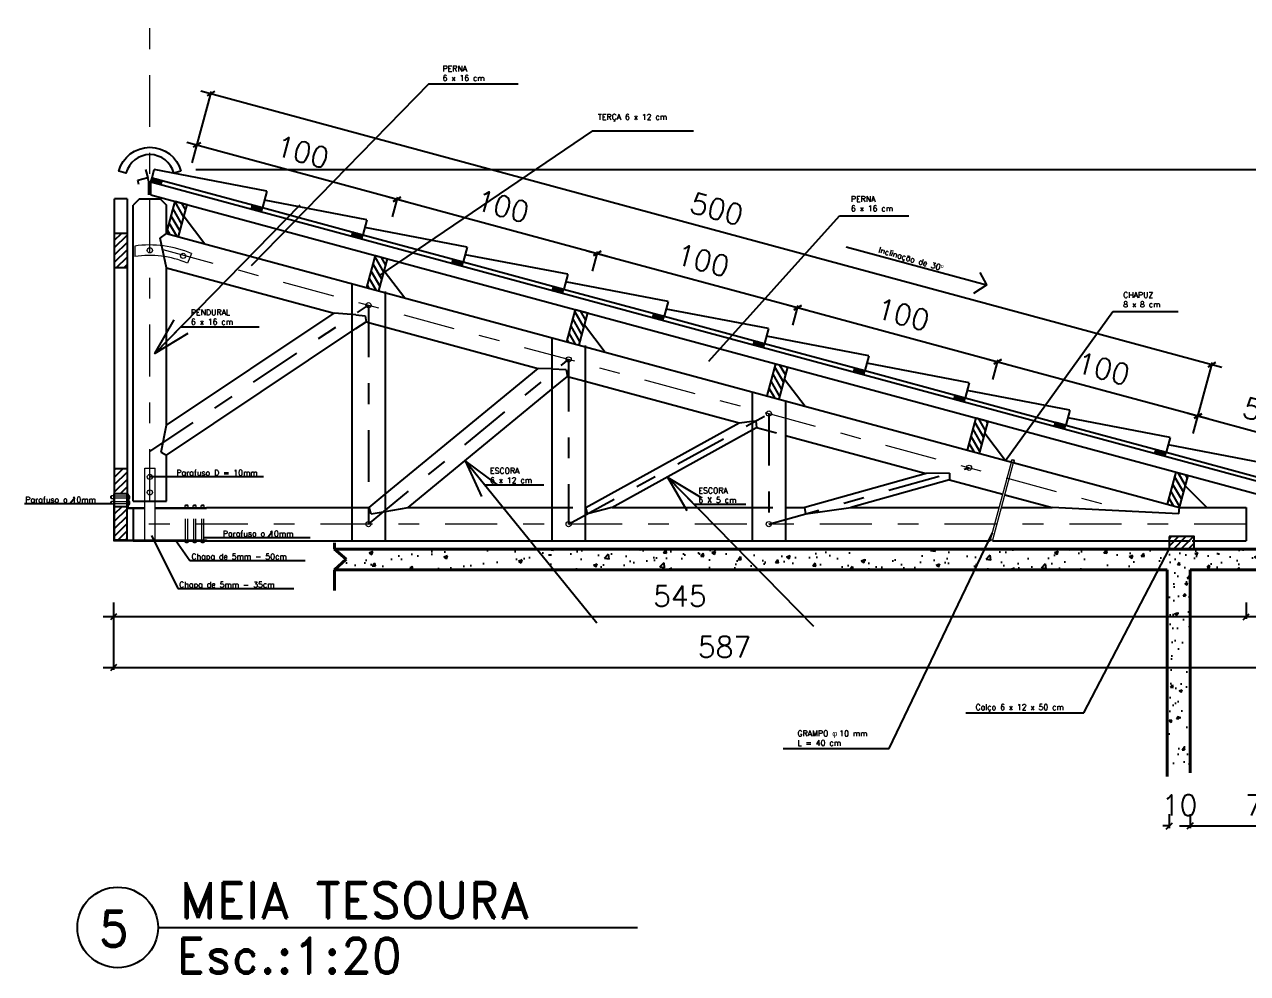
# Model space of a CAD drawing. Header units: millimetres. Extents: x 1154.6 to 1207.3, y 180 to 225.1.
# Drawn here: x 1180.46 to 1186.34, y 190.34 to 194.9 of the extents above; entities that cross this region are included whole.
import ezdxf
from ezdxf.enums import TextEntityAlignment as Align

# ---------------------------------------------------------------- set-up
doc = ezdxf.new("R2010")
doc.units = ezdxf.units.MM
doc.header["$MEASUREMENT"] = 0
doc.linetypes.add('DASHDOT', pattern=[1, 0.5, -0.25, 0, -0.25])
doc.linetypes.add('HIDDEN', pattern=[0.375, 0.25, -0.125])
for name, color, linetype in [('CONSTRUÇÃO', 2, 'Continuous'), ('cotas', 1, 'Continuous'), ('Hacht', 3, 'Continuous'), ('MADEIRA', 34, 'Continuous'), ('Texto', 7, 'Continuous'), ('TEXTO SETORES', 1, 'Continuous')]:
    doc.layers.add(name, color=color, linetype=linetype)
doc.layers.add('Parede', color=4, linetype='Continuous', lineweight=40)
doc.layers.add('Piso', color=8, linetype='Continuous', lineweight=13)
doc.styles.add('ROMAND', font='romand')
doc.styles.get("Standard").update_dxf_attribs({"font": 'txt.shx', "height": 0.1})
doc.dimstyles.new('LUCIANA', dxfattribs={"dimtxt": 3, "dimasz": 0.03, "dimexe": 0.01, "dimexo": 0.2, "dimgap": 0.05, "dimtad": 1, "dimdec": 0, "dimlfac": 100, "dimzin": 0, "dimdsep": 46, "dimtxsty": 'Standard', "dimblk1": 'OBLIQUE', "dimblk2": 'OBLIQUE', "dimsah": 1, "dimcen": 0, "dimdle": 0.05, "dimclrd": 256, "dimclre": 256, "dimclrt": 2, "dimadec": 0, "dimazin": 0, "dimtfac": 1, "dimtdec": 0, "dimtix": 1, "dimtofl": 0, "dimtmove": 2, "dimatfit": 3, "dimldrblk": 'OBLIQUE', "dimfxl": 1, "dimtolj": 1, "dimtzin": 0, "dimlwd": -1, "dimlwe": -1, "dimarcsym": 0})
doc.dimstyles.get("Standard").update_dxf_attribs({"dimtxt": 0.18, "dimasz": 0.18, "dimexe": 0.18, "dimexo": 0.0625, "dimgap": 0.09, "dimtad": 0, "dimtih": 1, "dimtoh": 1, "dimdec": 4, "dimzin": 0, "dimdsep": 46, "dimtxsty": 'Standard', "dimcen": 0.09, "dimadec": 0, "dimazin": 0, "dimtfac": 1, "dimtdec": 4, "dimtofl": 0, "dimtmove": 0, "dimatfit": 3, "dimfxl": 1, "dimtolj": 1, "dimtzin": 0, "dimarcsym": 0})
pattern_1 = [(120, (-59.549617, 72.462816), (-0.0216506351, -0.0125), [])]
pattern_2 = [(120, (-59.5496175, 72.4628164), (-0.005412658774, -0.003125), [])]

# ---------------------------------------------------------------- blocks, each defined once
blk = doc.blocks.new('_OBLIQUE')
at = {"color": 0, "linetype": 'ByBlock'}
blk.add_line((-0.5, -0.5), (0.5, 0.5), dxfattribs=at)
blk = doc.blocks.new('*D364')
at = {"layer": 'cotas', "ltscale": 2}
for p, q in [((1181.2843, 194.2036), (1187.3381, 194.2036)), ((1187.3281, 194.2536), (1187.3281, 192.3285)), ((1186.9634, 192.3785), (1187.3381, 192.3785))]:
    blk.add_line(p, q, dxfattribs=at)
at = {"layer": 'Defpoints', "color": 0, "ltscale": 2}
for p in [(1181.0843, 194.2036), (1186.7634, 192.3785), (1187.3281, 192.3785)]:
    blk.add_point(p, dxfattribs=at)
at = {"layer": 'cotas', "ltscale": 2, "xscale": 0.03, "yscale": 0.03, "zscale": 0.03}
for p, rotation in [((1187.3281, 194.2036), 90), ((1187.3281, 192.3785), 270)]:
    blk.add_blockref('_OBLIQUE', p, dxfattribs=dict(at, rotation=rotation))
at = {"layer": 'cotas', "color": 2, "ltscale": 2, "insert": (1187.2281, 193.291), "char_height": 0.1, "attachment_point": 5, "rotation": 90}
blk.add_mtext('\\A1;183', dxfattribs=at)
blk = doc.blocks.new('*D367')
at = {"layer": 'cotas', "ltscale": 2}
for p, q in [((1181.2413, 194.3348), (1182.3002, 194.0481)), ((1181.2665, 194.2365), (1181.2921, 194.3314)), ((1182.2289, 193.9759), (1182.2546, 194.0708))]:
    blk.add_line(p, q, dxfattribs=at)
at = {"layer": 'Defpoints', "color": 0, "ltscale": 2}
for p in [(1181.2142, 194.0434), (1182.2519, 194.0612), (1182.1766, 193.7829)]:
    blk.add_point(p, dxfattribs=at)
at = {"layer": 'cotas', "ltscale": 2, "xscale": 0.03, "yscale": 0.03, "zscale": 0.03}
for p, rotation in [((1181.2895, 194.3217), 164.8526721009601), ((1182.2519, 194.0612), 344.8526721009601)]:
    blk.add_blockref('_OBLIQUE', p, dxfattribs=dict(at, rotation=rotation))
at = {"layer": 'cotas', "color": 2, "ltscale": 2, "insert": (1181.7969, 194.288), "char_height": 0.1, "attachment_point": 5, "rotation": 344.85267}
blk.add_mtext('\\A1;100', dxfattribs=at)
blk = doc.blocks.new('*D371')
at = {"layer": 'cotas', "ltscale": 2}
for p, q in [((1181.2665, 194.2365), (1181.359, 194.5785)), ((1181.3082, 194.5819), (1186.2168, 193.2531)), ((1186.0785, 192.9338), (1186.1711, 193.2759))]:
    blk.add_line(p, q, dxfattribs=at)
at = {"layer": 'Defpoints', "color": 0, "ltscale": 2}
for p in [(1181.2142, 194.0434), (1186.1685, 193.2662), (1186.0263, 192.7408)]:
    blk.add_point(p, dxfattribs=at)
at = {"layer": 'cotas', "ltscale": 2, "xscale": 0.03, "yscale": 0.03, "zscale": 0.03}
for p, rotation in [((1181.3564, 194.5689), 164.852672100961), ((1186.1685, 193.2662), 344.8526721009611)]:
    blk.add_blockref('_OBLIQUE', p, dxfattribs=dict(at, rotation=rotation))
at = {"layer": 'cotas', "color": 2, "ltscale": 2, "insert": (1183.7886, 194.0141), "char_height": 0.1, "attachment_point": 5, "rotation": 344.85267}
blk.add_mtext('\\A1;500', dxfattribs=at)
blk = doc.blocks.new('*D365')
at = {"layer": 'cotas', "ltscale": 2}
for p, q in [((1186.7634, 192.0785), (1186.7634, 191.0372)), ((1186.0634, 191.1032), (1186.0634, 191.0372)), ((1186.0134, 191.0472), (1186.8134, 191.0472))]:
    blk.add_line(p, q, dxfattribs=at)
at = {"layer": 'Defpoints', "color": 0, "ltscale": 2}
for p in [(1186.7634, 192.2785), (1186.0634, 191.3032), (1186.7634, 191.0472)]:
    blk.add_point(p, dxfattribs=at)
at = {"layer": 'cotas', "ltscale": 2, "xscale": 0.03, "yscale": 0.03, "zscale": 0.03, "rotation": 180}
blk.add_blockref('_OBLIQUE', (1186.0634, 191.0472), dxfattribs=at)
at = {"layer": 'cotas', "ltscale": 2, "xscale": 0.03, "yscale": 0.03, "zscale": 0.03}
blk.add_blockref('_OBLIQUE', (1186.7634, 191.0472), dxfattribs=at)
at = {"layer": 'cotas', "color": 2, "ltscale": 2, "insert": (1186.4134, 191.1472), "char_height": 0.1, "attachment_point": 5}
blk.add_mtext('\\A1;70', dxfattribs=at)
blk = doc.blocks.new('*D366')
at = {"layer": 'cotas', "ltscale": 2}
for p, q in [((1185.0909, 193.2926), (1186.1499, 193.006)), ((1185.1161, 193.1943), (1185.1418, 193.2892)), ((1186.0785, 192.9338), (1186.1042, 193.0287))]:
    blk.add_line(p, q, dxfattribs=at)
at = {"layer": 'Defpoints', "color": 0, "ltscale": 2}
for p in [(1185.0639, 193.0013), (1186.1016, 193.019), (1186.0263, 192.7408)]:
    blk.add_point(p, dxfattribs=at)
at = {"layer": 'cotas', "ltscale": 2, "xscale": 0.03, "yscale": 0.03, "zscale": 0.03}
for p, rotation in [((1185.1392, 193.2796), 164.8526721009599), ((1186.1016, 193.019), 344.8526721009599)]:
    blk.add_blockref('_OBLIQUE', p, dxfattribs=dict(at, rotation=rotation))
at = {"layer": 'cotas', "color": 2, "ltscale": 2, "insert": (1185.6465, 193.2458), "char_height": 0.1, "attachment_point": 5, "rotation": 344.85267}
blk.add_mtext('\\A1;100', dxfattribs=at)
blk = doc.blocks.new('*D368')
at = {"layer": 'cotas', "ltscale": 2}
for p, q in [((1182.2037, 194.0742), (1183.2626, 193.7876)), ((1182.2289, 193.9759), (1182.2546, 194.0708)), ((1183.1913, 193.7154), (1183.217, 193.8103))]:
    blk.add_line(p, q, dxfattribs=at)
at = {"layer": 'Defpoints', "color": 0, "ltscale": 2}
for p in [(1183.2144, 193.8006), (1182.1766, 193.7829), (1183.139, 193.5224)]:
    blk.add_point(p, dxfattribs=at)
at = {"layer": 'cotas', "ltscale": 2, "xscale": 0.03, "yscale": 0.03, "zscale": 0.03}
for p, rotation in [((1182.2519, 194.0612), 164.8526721009599), ((1183.2144, 193.8006), 344.8526721009599)]:
    blk.add_blockref('_OBLIQUE', p, dxfattribs=dict(at, rotation=rotation))
at = {"layer": 'cotas', "color": 2, "ltscale": 2, "insert": (1182.7593, 194.0274), "char_height": 0.1, "attachment_point": 5, "rotation": 344.85267}
blk.add_mtext('\\A1;100', dxfattribs=at)
blk = doc.blocks.new('*D369')
at = {"layer": 'cotas', "ltscale": 2}
for p, q in [((1183.1661, 193.8137), (1184.225, 193.527)), ((1183.1913, 193.7154), (1183.217, 193.8103)), ((1184.1537, 193.4549), (1184.1794, 193.5498))]:
    blk.add_line(p, q, dxfattribs=at)
at = {"layer": 'Defpoints', "color": 0, "ltscale": 2}
for p in [(1183.139, 193.5224), (1184.1768, 193.5401), (1184.1015, 193.2618)]:
    blk.add_point(p, dxfattribs=at)
at = {"layer": 'cotas', "ltscale": 2, "xscale": 0.03, "yscale": 0.03, "zscale": 0.03}
for p, rotation in [((1183.2144, 193.8006), 164.8526721009599), ((1184.1768, 193.5401), 344.8526721009599)]:
    blk.add_blockref('_OBLIQUE', p, dxfattribs=dict(at, rotation=rotation))
at = {"layer": 'cotas', "color": 2, "ltscale": 2, "insert": (1183.7217, 193.7669), "char_height": 0.1, "attachment_point": 5, "rotation": 344.85267}
blk.add_mtext('\\A1;100', dxfattribs=at)
blk = doc.blocks.new('*D370')
at = {"layer": 'cotas', "ltscale": 2}
for p, q in [((1184.1285, 193.5532), (1185.1875, 193.2665)), ((1184.1537, 193.4549), (1184.1794, 193.5498)), ((1185.1161, 193.1943), (1185.1418, 193.2892))]:
    blk.add_line(p, q, dxfattribs=at)
at = {"layer": 'Defpoints', "color": 0, "ltscale": 2}
for p in [(1184.1015, 193.2618), (1185.1392, 193.2796), (1185.0639, 193.0013)]:
    blk.add_point(p, dxfattribs=at)
at = {"layer": 'cotas', "ltscale": 2, "xscale": 0.03, "yscale": 0.03, "zscale": 0.03}
for p, rotation in [((1184.1768, 193.5401), 164.8526721009599), ((1185.1392, 193.2796), 344.8526721009599)]:
    blk.add_blockref('_OBLIQUE', p, dxfattribs=dict(at, rotation=rotation))
at = {"layer": 'cotas', "color": 2, "ltscale": 2, "insert": (1184.6841, 193.5064), "char_height": 0.1, "attachment_point": 5, "rotation": 344.85267}
blk.add_mtext('\\A1;100', dxfattribs=at)
blk = doc.blocks.new('*D372')
at = {"layer": 'cotas', "ltscale": 2}
for p, q in [((1185.9634, 191.1032), (1185.9634, 191.0372)), ((1186.0634, 191.1032), (1186.0634, 191.0372)), ((1185.9634, 191.0472), (1185.9334, 191.0472)), ((1186.0634, 191.0472), (1186.0934, 191.0472))]:
    blk.add_line(p, q, dxfattribs=at)
at = {"layer": 'Defpoints', "color": 0, "ltscale": 2}
for p in [(1185.9634, 191.3032), (1186.0634, 191.3032), (1186.0634, 191.0472)]:
    blk.add_point(p, dxfattribs=at)
at = {"layer": 'cotas', "ltscale": 2, "xscale": 0.03, "yscale": 0.03, "zscale": 0.03}
blk.add_blockref('_OBLIQUE', (1185.9634, 191.0472), dxfattribs=at)
at = {"layer": 'cotas', "ltscale": 2, "xscale": 0.03, "yscale": 0.03, "zscale": 0.03, "rotation": 180}
blk.add_blockref('_OBLIQUE', (1186.0634, 191.0472), dxfattribs=at)
at = {"layer": 'cotas', "color": 2, "ltscale": 2, "insert": (1186.0134, 191.1472), "char_height": 0.1, "attachment_point": 5}
blk.add_mtext('\\A1;10', dxfattribs=at)
blk = doc.blocks.new('*D374')
at = {"layer": 'cotas', "ltscale": 2}
for p, q in [((1180.8884, 192.072), (1180.8884, 191.7979)), ((1186.7634, 191.932), (1186.7634, 191.7979)), ((1186.8134, 191.8079), (1180.8384, 191.8079))]:
    blk.add_line(p, q, dxfattribs=at)
at = {"layer": 'Defpoints', "color": 0, "ltscale": 2}
for p in [(1180.8884, 192.272), (1186.7634, 192.132), (1180.8884, 191.8079)]:
    blk.add_point(p, dxfattribs=at)
at = {"layer": 'cotas', "ltscale": 2, "xscale": 0.03, "yscale": 0.03, "zscale": 0.03, "rotation": 180}
blk.add_blockref('_OBLIQUE', (1180.8884, 191.8079), dxfattribs=at)
at = {"layer": 'cotas', "ltscale": 2, "xscale": 0.03, "yscale": 0.03, "zscale": 0.03}
blk.add_blockref('_OBLIQUE', (1186.7634, 191.8079), dxfattribs=at)
at = {"layer": 'cotas', "color": 2, "ltscale": 2, "insert": (1183.8259, 191.9079), "char_height": 0.1, "attachment_point": 5}
blk.add_mtext('\\A1;587', dxfattribs=at)
blk = doc.blocks.new('*D375')
at = {"layer": 'cotas', "ltscale": 2}
for p, q in [((1180.8884, 192.1209), (1180.8884, 192.0426)), ((1186.3335, 192.1209), (1186.3335, 192.0426)), ((1186.3835, 192.0526), (1180.8384, 192.0526))]:
    blk.add_line(p, q, dxfattribs=at)
at = {"layer": 'Defpoints', "color": 0, "ltscale": 2}
for p in [(1180.8884, 192.3209), (1186.3335, 192.3209), (1180.8884, 192.0526)]:
    blk.add_point(p, dxfattribs=at)
at = {"layer": 'cotas', "ltscale": 2, "xscale": 0.03, "yscale": 0.03, "zscale": 0.03, "rotation": 180}
blk.add_blockref('_OBLIQUE', (1180.8884, 192.0526), dxfattribs=at)
at = {"layer": 'cotas', "ltscale": 2, "xscale": 0.03, "yscale": 0.03, "zscale": 0.03}
blk.add_blockref('_OBLIQUE', (1186.3335, 192.0526), dxfattribs=at)
at = {"layer": 'cotas', "color": 2, "ltscale": 2, "insert": (1183.611, 192.1526), "char_height": 0.1, "attachment_point": 5}
blk.add_mtext('\\A1;545', dxfattribs=at)
blk = doc.blocks.new('*D382')
at = {"layer": 'Defpoints', "color": 0, "ltscale": 2}
for p in [(1186.6531, 192.8698), (1186.0263, 192.7408), (1186.5934, 192.6494)]:
    blk.add_point(p, dxfattribs=at)
at = {"layer": 'TEXTO SETORES', "ltscale": 2}
for p, q in [((1186.0533, 193.0321), (1186.7013, 192.8567)), ((1186.0785, 192.9338), (1186.1042, 193.0287)), ((1186.6457, 192.8424), (1186.6557, 192.8794))]:
    blk.add_line(p, q, dxfattribs=at)
at = {"layer": 'TEXTO SETORES', "ltscale": 2, "xscale": 0.03, "yscale": 0.03, "zscale": 0.03}
for p, rotation in [((1186.1016, 193.019), 164.8526721009599), ((1186.6531, 192.8698), 344.8526721009599)]:
    blk.add_blockref('_OBLIQUE', p, dxfattribs=dict(at, rotation=rotation))
at = {"layer": 'TEXTO SETORES', "color": 2, "ltscale": 2, "insert": (1186.4035, 193.0409), "char_height": 0.1, "attachment_point": 5, "rotation": 344.85267}
blk.add_mtext('\\A1;57', dxfattribs=at)

msp = doc.modelspace()

# ---------------------------------------------------------------- hatches: boundary and pattern name
at = {"layer": 'Hacht', "ltscale": 2}
h = msp.add_hatch(dxfattribs=at)
h.set_pattern_fill('LINE', color=256, scale=0.05, angle=120, style=0)
h.set_pattern_definition(pattern_2)
h.paths.add_polyline_path([(1181.0737, 194.1644), (1181.0684, 194.145), (1181.1167, 194.132), (1181.1219, 194.1513)])
h.paths.add_polyline_path([(1181.5993, 194.0013), (1181.6045, 194.0206), (1181.5563, 194.0337), (1181.5511, 194.0144)])
h.paths.add_polyline_path([(1182.0819, 193.8707), (1182.0872, 193.89), (1182.0389, 193.9031), (1182.0337, 193.8837)])
h = msp.add_hatch(dxfattribs=at)
h.set_pattern_fill('LINE', color=256, scale=0.2, angle=120, style=0)
h.set_pattern_definition(pattern_1)
h.paths.add_polyline_path([(1181.1434, 193.8968), (1181.2013, 193.8811), (1181.2431, 194.0356), (1181.1852, 194.0513)])
h = msp.add_hatch(dxfattribs=at)
h.set_pattern_fill('LINE', color=256, scale=0.2, angle=45, style=0)
h.set_pattern_definition([(45, (0.03881, -10.617614), (-0.01767766953, 0.01767766953), [])])
h.paths.add_polyline_path([(1180.9534, 193.8968), (1180.8934, 193.8968), (1180.8934, 193.818, -0.030976), (1180.9534, 193.8329)])
h.paths.add_polyline_path([(1180.9534, 193.8329, 0.030976), (1180.8934, 193.818), (1180.8934, 193.7965, -0.168362), (1180.8961, 193.7888, -0.168362), (1180.8934, 193.7811), (1180.8934, 193.7653, -0.034683), (1180.9534, 193.782)])
h.paths.add_polyline_path([(1180.9534, 193.782, 0.034683), (1180.8934, 193.7653), (1180.8934, 193.7311), (1180.9534, 193.7311)])
h = msp.add_hatch(dxfattribs=at)
h.set_pattern_fill('LINE', color=256, scale=0.2, angle=120, style=0)
h.set_pattern_definition(pattern_1)
h.paths.add_polyline_path([(1182.2056, 193.7751), (1182.1477, 193.7907), (1182.1058, 193.6363), (1182.1638, 193.6206)])
h.paths.add_polyline_path([(1183.0683, 193.3758), (1183.1262, 193.3601), (1183.168, 193.5145), (1183.1101, 193.5302)])
h.paths.add_polyline_path([(1184.0307, 193.1152), (1184.0886, 193.0995), (1184.1304, 193.254), (1184.0725, 193.2697)])
h = msp.add_hatch(dxfattribs=at)
h.set_pattern_fill('LINE', color=256, scale=0.05, angle=120, style=0)
h.set_pattern_definition(pattern_2)
h.paths.add_polyline_path([(1182.5215, 193.7724), (1182.5163, 193.7531), (1182.5646, 193.74), (1182.5698, 193.7593)])
h.paths.add_polyline_path([(1183.0042, 193.6418), (1182.9989, 193.6224), (1183.0472, 193.6094), (1183.0524, 193.6287)])
h.paths.add_polyline_path([(1183.4868, 193.5111), (1183.4816, 193.4918), (1183.5298, 193.4787), (1183.5351, 193.498)])
h.paths.add_polyline_path([(1183.9694, 193.3804), (1183.9642, 193.3611), (1184.0125, 193.3481), (1184.0177, 193.3674)])
h = msp.add_hatch(dxfattribs=at)
h.set_pattern_fill('LINE', color=256, scale=0.05, angle=120, style=0)
h.set_pattern_definition(pattern_2)
h.paths.add_polyline_path([(1184.4951, 193.2174), (1184.5003, 193.2367), (1184.4521, 193.2498), (1184.4468, 193.2305)])
h.paths.add_polyline_path([(1184.9347, 193.1191), (1184.9295, 193.0998), (1184.9777, 193.0868), (1184.9829, 193.1061)])
h.paths.add_polyline_path([(1185.4603, 192.9561), (1185.4656, 192.9754), (1185.4173, 192.9885), (1185.4121, 192.9692)])
h.paths.add_polyline_path([(1185.943, 192.8255), (1185.9482, 192.8448), (1185.8999, 192.8578), (1185.8947, 192.8385)])
h = msp.add_hatch(dxfattribs=at)
h.set_pattern_fill('LINE', color=256, scale=0.2, angle=120, style=0)
h.set_pattern_definition(pattern_1)
h.paths.add_polyline_path([(1184.9931, 192.8547), (1185.051, 192.839), (1185.0928, 192.9935), (1185.0349, 193.0091)])
h.paths.add_polyline_path([(1186.0552, 192.7329), (1185.9973, 192.7486), (1185.9555, 192.5942), (1186.0134, 192.5785)])
h = msp.add_hatch(dxfattribs=at)
h.set_pattern_fill('LINE', color=256, scale=0.2, angle=45, style=0)
h.set_pattern_definition([(45, (0.03881, -10.802614), (-0.01767766953, 0.01767766953), [])])
h.paths.add_polyline_path([(1180.9534, 192.5835), (1180.8934, 192.5835), (1180.8934, 192.4235), (1180.9534, 192.4235)])
h.paths.add_polyline_path([(1180.9534, 192.7648), (1180.8934, 192.7648), (1180.8934, 192.6448), (1180.9534, 192.6448)])
h = msp.add_hatch(dxfattribs=at)
h.set_pattern_fill('LINE', color=256, scale=0.2, angle=45, style=0)
h.set_pattern_definition([(45, (-59.539617, 72.462816), (-0.01767766953, 0.01767766953), [])])
h.paths.add_polyline_path([(1185.9634, 192.4185), (1185.9634, 192.3785), (1186.0834, 192.3785), (1186.0834, 192.4185)])
h.paths.add_polyline_path([(1186.0834, 192.4185), (1186.0834, 192.4385), (1185.9634, 192.4385), (1185.9634, 192.4185)])
h = msp.add_hatch(dxfattribs=at)
h.set_pattern_fill('AR-CONC', color=256, scale=0.02, style=0)
h.set_pattern_definition([(50, (0.05881, -10.61761), (0.143452037, -0.012550427), [0.015, -0.165]), (355, (0.05881, -10.61761), (-0.027750267, 0.150438427), [0.012, -0.132]), (100.4514, (0.07076, -10.61866), (0.115701876, 0.137887908), [0.012748038, -0.140228422]), (46.1842, (0.0588, -10.57761), (0.21344821, -0.033103803), [0.0225, -0.2475]), (96.6356, (0.0766, -10.58037), (0.18693254, 0.194823574), [0.019122058, -0.2103426]), (351.1842, (0.0588, -10.57761), (0.18693239, 0.19482372), [0.018, -0.198]), (21, (0.07881, -10.58761), (0.11938141, -0.080523778), [0.015, -0.165]), (326, (0.07881, -10.58761), (0.048663066, 0.145030009), [0.012, -0.132]), (71.4514, (0.08876, -10.59432), (0.168044526, 0.0645061), [0.012748038, -0.140228422]), (37.5, (0.05881, -10.617614), (0.002431971, 0.0665787708), [0, -0.1304, 0, -0.134, 0, -0.1325]), (7.5, (0.05881, -10.617614), (0.0526139075, 0.0788823424), [0, -0.0764, 0, -0.1274, 0, -0.0505]), (327.5, (0.01421, -10.617614), (0.1067644872, -0.0045109743), [0, -0.05, 0, -0.156, 0, -0.207]), (317.5, (-0.00579, -10.61761), (0.116637234, 0.0200209965), [0, -0.065, 0, -0.1036, 0, -0.147])])
h.paths.add_polyline_path([(1186.0634, 192.2785), (1186.7634, 192.2785), (1186.7634, 192.3785), (1185.9634, 192.3785), (1185.9634, 191.3395), (1186.0634, 191.3395)])
at = {"layer": 'TEXTO SETORES', "ltscale": 2}
h = msp.add_hatch(dxfattribs=at)
h.set_pattern_fill('AR-CONC', color=3, scale=0.025, style=0)
h.set_pattern_definition([(50, (-4.26858, -0.11176), (0.179315046, -0.015688034), [0.01875, -0.20625]), (355, (-4.26858, -0.11176), (-0.034687833, 0.188048033), [0.015, -0.165]), (100.4514, (-4.25363, -0.11307), (0.144627345, 0.172359886), [0.015935048, -0.175285528]), (46.1842, (-4.26858, -0.06176), (0.266810262, -0.041379754), [0.028125, -0.309375]), (96.6356, (-4.24634, -0.0652), (0.233665676, 0.24352947), [0.02390257, -0.26292825]), (351.1842, (-4.26858, -0.06176), (0.233665486, 0.24352965), [0.0225, -0.2475]), (21, (-4.24358, -0.07426), (0.149226763, -0.100654723), [0.01875, -0.20625]), (326, (-4.24358, -0.07426), (0.060828833, 0.18128751), [0.015, -0.165]), (71.4514, (-4.23114, -0.08265), (0.210055657, 0.080632624), [0.015935048, -0.175285528]), (37.5, (-4.26858, -0.11176), (0.003039964, 0.0832234635), [0, -0.163, 0, -0.1675, 0, -0.165625]), (7.5, (-4.26858, -0.11176), (0.0657673844, 0.098602928), [0, -0.0955, 0, -0.15925, 0, -0.063125]), (327.5, (-4.32433, -0.11176), (0.133455609, -0.005638718), [0, -0.0625, 0, -0.195, 0, -0.25875]), (317.5, (-4.34933, -0.11176), (0.145796542, 0.025026246), [0, -0.08125, 0, -0.1295, 0, -0.18375])])
h.paths.add_polyline_path([(1185.028, 192.2785), (1185.0758, 192.3785), (1181.9501, 192.3785), (1182.0076, 192.3295), (1181.9501, 192.2785)])
h.paths.add_polyline_path([(1185.9113, 192.2785), (1185.9634, 192.3785), (1185.0758, 192.3785), (1185.028, 192.2785)])

# ---------------------------------------------------------------- linework, layer by layer
at = {"layer": 'CONSTRUÇÃO', "color": 7}
for p, q in [((1181.0426, 194.2036), (1181.0532, 194.1644)), ((1181.0737, 194.1644), (1181.0843, 194.2036)), ((1181.6259, 194.0996), (1181.0843, 194.2036)), ((1181.0737, 194.1644), (1181.6045, 194.0206)), ((1181.6259, 194.0996), (1181.6045, 194.0206)), ((1182.1067, 193.9613), (1181.6141, 194.0558)), ((1181.6045, 194.0206), (1182.0874, 193.8899)), ((1182.1067, 193.9613), (1182.0874, 193.8899)), ((1182.5893, 193.8306), (1182.0967, 193.9251)), ((1182.0872, 193.89), (1182.57, 193.7593)), ((1182.5893, 193.8306), (1182.57, 193.7593)), ((1183.0721, 193.6999), (1182.5795, 193.7944)), ((1182.57, 193.7593), (1183.0528, 193.6286)), ((1183.0721, 193.6999), (1183.0528, 193.6286)), ((1183.0524, 193.6287), (1183.5352, 193.498)), ((1183.5545, 193.5693), (1183.0619, 193.6638)), ((1183.5545, 193.5693), (1183.5352, 193.498)), ((1183.5352, 193.498), (1184.018, 193.3673)), ((1184.0374, 193.4386), (1183.5448, 193.5331)), ((1184.0374, 193.4386), (1184.018, 193.3673)), ((1184.5198, 193.308), (1184.0272, 193.4025)), ((1184.0177, 193.3674), (1184.5005, 193.2367)), ((1184.5198, 193.308), (1184.5005, 193.2367)), ((1185.0024, 193.1774), (1184.5098, 193.2719)), ((1184.5003, 193.2367), (1184.9831, 193.106)), ((1185.0024, 193.1774), (1184.9831, 193.106)), ((1184.9831, 193.106), (1185.4659, 192.9753)), ((1185.4852, 193.0467), (1184.9926, 193.1412)), ((1185.4852, 193.0467), (1185.4659, 192.9753)), ((1185.4659, 192.9753), (1185.9487, 192.8446)), ((1185.968, 192.916), (1185.4754, 193.0105)), ((1185.968, 192.916), (1185.9487, 192.8446)), ((1186.4509, 192.7853), (1185.9583, 192.8798)), ((1185.9487, 192.8446), (1186.4315, 192.7139))]:
    msp.add_line(p, q, dxfattribs=at)
msp.add_lwpolyline([(1181.2128, 194.1953), (1181.1783, 194.1864, 0.775151), (1180.9485, 194.1864), (1180.914, 194.1953, -0.775151)], format="xyb", close=True, dxfattribs=at)
at = {"layer": 'cotas', "ltscale": 2}
for p, q in [((1182.4042, 194.6158), (1181.5497, 193.7405)), ((1182.4042, 194.6158), (1182.833, 194.616)), ((1183.1918, 194.3907), (1182.1635, 193.693)), ((1183.1918, 194.3907), (1183.6762, 194.3907)), ((1183.7507, 193.2822), (1184.3777, 193.981)), ((1184.3777, 193.981), (1184.7112, 193.981)), ((1185.1765, 192.805), (1185.6926, 193.5219)), ((1185.6926, 193.5219), (1186.0061, 193.5219)), ((1181.6098, 192.726), (1181.0634, 192.726)), ((1180.8838, 192.5964), (1180.4604, 192.5964)), ((1181.0705, 192.4437), (1181.1978, 192.1883)), ((1181.1882, 192.4203), (1181.2561, 192.3236)), ((1181.8332, 192.4332), (1181.3225, 192.4332)), ((1181.2561, 192.3236), (1181.8091, 192.3236)), ((1181.1978, 192.1883), (1181.7553, 192.1883)), ((1181.1028, 190.5589), (1183.4067, 190.5589))]:
    msp.add_line(p, q, dxfattribs=at)
at = {"layer": 'cotas', "linetype": 'DASHDOT', "ltscale": 0.5}
for p, q in [((1181.0634, 192.8485), (1182.1139, 193.5512)), ((1182.1139, 193.5512), (1182.1139, 192.4985)), ((1182.1139, 192.4985), (1183.0763, 193.2907)), ((1183.0763, 193.2907), (1183.0763, 192.4985)), ((1183.0763, 192.4985), (1184.0387, 193.0302)), ((1184.0387, 193.0302), (1184.0387, 192.4985)), ((1184.0387, 192.4985), (1185.0012, 192.7696))]:
    msp.add_line(p, q, dxfattribs=at)
at = {"layer": 'cotas', "color": 34, "linetype": 'HIDDEN', "ltscale": 0.08}
for p, q in [((1182.0539, 193.5046), (1182.0977, 193.501)), ((1182.0977, 193.501), (1182.1025, 193.4714)), ((1182.0539, 193.4389), (1182.1025, 193.4714))]:
    msp.add_line(p, q, dxfattribs=at)
at = {"layer": 'cotas', "ltscale": 2}
msp.add_circle((1180.9089, 190.5589), 0.1939, dxfattribs=at)
at = {"layer": 'MADEIRA', "ltscale": 2}
for p, q in [((1181.0532, 194.1644), (1181.0049, 194.1513)), ((1181.0102, 194.132), (1181.0049, 194.1513)), ((1181.0584, 194.145), (1181.0532, 194.1644)), ((1181.0584, 194.0829), (1181.0584, 194.145)), ((1181.0684, 194.145), (1181.0737, 194.1644)), ((1181.0684, 194.0829), (1181.0684, 194.145)), ((1181.0684, 194.145), (1186.5934, 192.6494)), ((1181.0737, 194.1644), (1181.1219, 194.1513)), ((1181.1167, 194.132), (1181.1219, 194.1513)), ((1181.0684, 194.0829), (1186.5934, 192.5872)), ((1180.8934, 192.4235), (1180.8934, 194.0626)), ((1180.9534, 194.0626), (1180.8934, 194.0626)), ((1180.9534, 194.0626), (1180.9534, 192.6448)), ((1181.0134, 194.0626), (1180.9834, 194.0326)), ((1180.9834, 192.6085), (1180.9834, 194.0326)), ((1181.0134, 194.0626), (1181.1134, 194.0626)), ((1181.1134, 194.0626), (1181.1434, 194.0326)), ((1181.1434, 193.8968), (1181.1852, 194.0513)), ((1181.1434, 193.8968), (1181.1434, 194.0326)), ((1181.1852, 194.0513), (1181.2431, 194.0356)), ((1181.2013, 193.8811), (1181.2431, 194.0356)), ((1181.5511, 194.0144), (1181.5563, 194.0337)), ((1181.5563, 194.0337), (1181.6045, 194.0206)), ((1181.2275, 193.9777), (1181.3268, 193.8472)), ((1181.5993, 194.0013), (1181.6045, 194.0206)), ((1180.9534, 193.8968), (1180.8934, 193.8968)), ((1181.1134, 193.8739), (1181.1434, 193.8968)), ((1181.1434, 193.7311), (1181.1134, 193.8739)), ((1181.1434, 193.8968), (1186.0134, 192.5785)), ((1182.0337, 193.8837), (1182.0389, 193.9031)), ((1182.0389, 193.9031), (1182.0872, 193.89)), ((1182.0819, 193.8707), (1182.0872, 193.89)), ((1182.1058, 193.6363), (1182.1477, 193.7907)), ((1182.1477, 193.7907), (1182.2056, 193.7751)), ((1184.4098, 193.8322), (1185.0858, 193.6492)), ((1180.9534, 193.7311), (1180.8934, 193.7311)), ((1181.1434, 192.9742), (1181.1434, 193.7311)), ((1181.1434, 193.7311), (1181.9489, 193.513)), ((1182.1638, 193.6206), (1182.2056, 193.7751)), ((1182.5163, 193.7531), (1182.5215, 193.7724)), ((1182.5215, 193.7724), (1182.5698, 193.7593)), ((1182.5646, 193.74), (1182.5698, 193.7593)), ((1182.1899, 193.7171), (1182.2892, 193.5866)), ((1185.0867, 193.6493), (1185.0547, 193.7084)), ((1182.0339, 193.6504), (1182.0339, 192.4185)), ((1182.1939, 193.6179), (1182.1939, 192.4185)), ((1182.9989, 193.6224), (1183.0042, 193.6418)), ((1183.0042, 193.6418), (1183.0524, 193.6287)), ((1183.0472, 193.6094), (1183.0524, 193.6287)), ((1185.0867, 193.6493), (1185.0232, 193.6085)), ((1181.1434, 192.9742), (1181.9489, 193.513)), ((1182.0539, 193.5046), (1181.9489, 193.513)), ((1183.0683, 193.3758), (1183.1101, 193.5302)), ((1183.1101, 193.5302), (1183.168, 193.5145)), ((1183.1262, 193.3601), (1183.168, 193.5145)), ((1183.4816, 193.4918), (1183.4868, 193.5111)), ((1183.4868, 193.5111), (1183.5351, 193.498)), ((1183.5298, 193.4787), (1183.5351, 193.498)), ((1181.1434, 192.8298), (1182.0539, 193.4389)), ((1182.1025, 193.4714), (1182.9295, 193.2476)), ((1183.1523, 193.4566), (1183.2517, 193.3261)), ((1182.9963, 193.3898), (1182.9963, 192.4185)), ((1183.9642, 193.3611), (1183.9694, 193.3804)), ((1183.9694, 193.3804), (1184.0177, 193.3674)), ((1183.1563, 193.3573), (1183.1563, 192.4185)), ((1184.0125, 193.3481), (1184.0177, 193.3674)), ((1184.0307, 193.1152), (1184.0725, 193.2697)), ((1184.0725, 193.2697), (1184.1304, 193.254)), ((1182.1939, 192.642), (1182.9295, 193.2476)), ((1182.9963, 193.2449), (1182.9295, 193.2476)), ((1184.0886, 193.0995), (1184.1304, 193.254)), ((1184.4468, 193.2305), (1184.4521, 193.2498)), ((1184.4521, 193.2498), (1184.5003, 193.2367)), ((1184.4951, 193.2174), (1184.5003, 193.2367)), ((1182.3055, 192.5785), (1182.9963, 193.1471)), ((1183.1563, 193.1862), (1183.8966, 192.9859)), ((1184.1147, 193.1961), (1184.2141, 193.0656)), ((1183.9587, 193.1347), (1183.9587, 192.4185)), ((1184.1187, 193.0914), (1184.1187, 192.4185)), ((1184.9295, 193.0998), (1184.9347, 193.1191)), ((1184.9347, 193.1191), (1184.9829, 193.1061)), ((1184.9777, 193.0868), (1184.9829, 193.1061)), ((1181.1171, 192.8439), (1181.1434, 192.9742)), ((1183.1591, 192.5785), (1183.8966, 192.9859)), ((1183.8966, 192.9859), (1183.9587, 192.9935)), ((1184.9931, 192.8547), (1185.0349, 193.0091)), ((1185.0349, 193.0091), (1185.0928, 192.9935)), ((1185.051, 192.839), (1185.0928, 192.9935)), ((1185.4121, 192.9692), (1185.4173, 192.9885)), ((1185.4173, 192.9885), (1185.4656, 192.9754)), ((1185.4603, 192.9561), (1185.4656, 192.9754)), ((1183.2832, 192.5785), (1183.9587, 192.9517)), ((1184.1187, 192.9256), (1184.7947, 192.7426)), ((1185.0771, 192.9355), (1185.1765, 192.805)), ((1185.8947, 192.8385), (1185.8999, 192.8578)), ((1185.8999, 192.8578), (1185.9482, 192.8448)), ((1181.1171, 192.8439), (1181.1434, 192.8298)), ((1181.1434, 192.6085), (1181.1434, 192.8298)), ((1185.943, 192.8255), (1185.9482, 192.8448)), ((1180.9534, 192.7648), (1180.8934, 192.7648)), ((1184.7947, 192.7426), (1184.2118, 192.5785)), ((1184.9074, 192.7432), (1184.7947, 192.7426)), ((1184.9074, 192.7432), (1184.9076, 192.7121)), ((1185.9555, 192.5942), (1185.9973, 192.7486)), ((1185.9973, 192.7486), (1186.0552, 192.7329)), ((1186.0134, 192.5785), (1186.0552, 192.7329)), ((1184.9076, 192.7121), (1184.4333, 192.5785)), ((1184.9076, 192.7121), (1185.1637, 192.6428)), ((1186.0413, 192.6814), (1186.1435, 192.5785)), ((1180.9534, 192.6448), (1180.8934, 192.6448)), ((1180.9534, 192.4235), (1180.9534, 192.6448)), ((1185.1733, 192.6402), (1185.4011, 192.5785)), ((1180.8934, 192.5835), (1180.9534, 192.5835)), ((1180.9834, 192.6085), (1181.1434, 192.6085)), ((1180.9834, 192.5735), (1180.9834, 192.4235)), ((1181.336, 192.5785), (1182.0339, 192.5785)), ((1182.1939, 192.5597), (1182.3055, 192.5785)), ((1182.3055, 192.5785), (1182.9963, 192.5785)), ((1183.1668, 192.5485), (1183.1591, 192.5785)), ((1183.2832, 192.5785), (1183.1668, 192.5485)), ((1183.2832, 192.5785), (1183.9587, 192.5785)), ((1184.1187, 192.5785), (1184.2118, 192.5785)), ((1184.216, 192.5485), (1184.2118, 192.5785)), ((1184.216, 192.5485), (1184.4333, 192.5785)), ((1184.4333, 192.5785), (1185.1463, 192.5785)), ((1185.1566, 192.5785), (1185.4011, 192.5785)), ((1186.0094, 192.5485), (1185.4011, 192.5785)), ((1186.0094, 192.5485), (1186.0134, 192.5785)), ((1186.0134, 192.5785), (1186.3335, 192.5785)), ((1186.3335, 192.5785), (1186.3335, 192.4185)), ((1180.8934, 192.4235), (1180.9534, 192.4235)), ((1180.9834, 192.4185), (1185.1029, 192.4185)), ((1185.1043, 192.4235), (1185.1029, 192.4185)), ((1185.1147, 192.4235), (1185.1133, 192.4185)), ((1185.1133, 192.4185), (1185.9534, 192.4185)), ((1185.9534, 192.4185), (1185.9634, 192.4185)), ((1186.0734, 192.4185), (1186.3335, 192.4185))]:
    msp.add_line(p, q, dxfattribs=at)
at = {"layer": 'MADEIRA', "linetype": 'HIDDEN', "ltscale": 0.08}
for p, q in [((1182.9963, 193.2449), (1183.0645, 193.2421)), ((1183.0645, 193.2421), (1183.0716, 193.2091)), ((1182.1274, 192.5485), (1182.1167, 192.5785)), ((1182.1274, 192.5485), (1182.1939, 192.5597))]:
    msp.add_line(p, q, dxfattribs=at)
at = {"layer": 'MADEIRA', "linetype": 'HIDDEN', "ltscale": 0.05}
for p, q in [((1182.9963, 193.1471), (1183.0716, 193.2091)), ((1183.0716, 193.2091), (1183.1563, 193.1862)), ((1183.9587, 192.9935), (1183.9764, 192.9957)), ((1183.9764, 192.9957), (1183.9802, 192.9636)), ((1183.9587, 192.9517), (1183.9797, 192.9633)), ((1183.9797, 192.9633), (1184.1187, 192.9256)), ((1182.1167, 192.5785), (1182.1939, 192.642)), ((1182.0339, 192.5785), (1182.1167, 192.5785)), ((1182.9963, 192.5785), (1183.1591, 192.5785)), ((1183.9587, 192.5785), (1184.1187, 192.5785)), ((1185.9634, 192.4185), (1186.0834, 192.4185))]:
    msp.add_line(p, q, dxfattribs=at)
at = {"layer": 'MADEIRA', "ltscale": 2}
msp.add_lwpolyline([(1185.9634, 192.4385), (1185.9634, 192.3785), (1186.0834, 192.3785), (1186.0834, 192.4385)], close=True, dxfattribs=at)
at = {"layer": 'Parede', "ltscale": 2}
for p, q in [((1181.9501, 192.3785), (1181.9501, 192.4082)), ((1185.9634, 192.3785), (1181.9501, 192.3785)), ((1181.9501, 192.3785), (1182.0076, 192.3295)), ((1186.7634, 192.3785), (1185.9634, 192.3785)), ((1182.0076, 192.3295), (1181.9501, 192.2785)), ((1185.9539, 192.2785), (1181.9501, 192.2785)), ((1181.9501, 192.2785), (1181.9501, 192.1802)), ((1185.9539, 192.2785), (1185.9539, 191.2856)), ((1186.0634, 192.2785), (1186.7634, 192.2785)), ((1186.0634, 192.2785), (1186.0634, 191.3032))]:
    msp.add_line(p, q, dxfattribs=at)
at = {"layer": 'Piso', "linetype": 'DASHDOT', "ltscale": 0.5}
for p, q in [((1181.0634, 192.6085), (1181.0634, 194.9016)), ((1181.125, 193.8189), (1185.7755, 192.56)), ((1186.3335, 192.4985), (1180.9834, 192.4985))]:
    msp.add_line(p, q, dxfattribs=at)
at = {"layer": 'Piso', "linetype": 'Continuous', "ltscale": 0.5}
for p, q in [((1180.9902, 193.8357), (1180.9902, 193.7851)), ((1181.2634, 193.7993), (1181.2434, 193.7535)), ((1181.0384, 192.7685), (1181.0884, 192.7685)), ((1181.0384, 192.4235), (1181.0384, 192.7685)), ((1181.0884, 192.4235), (1181.0884, 192.7685))]:
    msp.add_line(p, q, dxfattribs=at)
at = {"layer": 'Piso', "ltscale": 2}
for p, q in [((1185.1043, 192.4235), (1185.2055, 192.7972)), ((1185.1147, 192.4235), (1185.2151, 192.7946)), ((1185.2035, 192.7977), (1185.2061, 192.8074)), ((1185.2061, 192.8074), (1185.2197, 192.8037)), ((1185.2081, 192.8069), (1185.2089, 192.8098)), ((1185.2089, 192.8098), (1185.2185, 192.8071)), ((1185.217, 192.7941), (1185.2197, 192.8037)), ((1185.2177, 192.8042), (1185.2185, 192.8071)), ((1180.8754, 192.6228), (1180.8754, 192.6328)), ((1180.8784, 192.6208), (1180.8784, 192.6348)), ((1180.8884, 192.6348), (1180.8784, 192.6348)), ((1180.8884, 192.6208), (1180.8784, 192.6208)), ((1180.8884, 192.6448), (1180.8884, 192.4185)), ((1180.8934, 192.6448), (1180.8884, 192.6448)), ((1180.9534, 192.6448), (1180.9534, 192.5735)), ((1180.9534, 192.6448), (1180.9584, 192.6448)), ((1180.9584, 192.6448), (1180.9584, 192.5785)), ((1180.8754, 192.596), (1180.8754, 192.606)), ((1180.8784, 192.594), (1180.8784, 192.608)), ((1180.8884, 192.608), (1180.8784, 192.608)), ((1180.8884, 192.594), (1180.8784, 192.594)), ((1180.9534, 192.5735), (1181.0384, 192.5735)), ((1180.9584, 192.5785), (1181.0384, 192.5785)), ((1181.0884, 192.5785), (1181.336, 192.5785)), ((1181.0884, 192.5735), (1181.336, 192.5735)), ((1181.2331, 192.5785), (1181.2331, 192.5885)), ((1181.2331, 192.5885), (1181.2471, 192.5885)), ((1181.2351, 192.5915), (1181.2451, 192.5915)), ((1181.2471, 192.5785), (1181.2471, 192.5885)), ((1181.2721, 192.5885), (1181.2861, 192.5885)), ((1181.2721, 192.5785), (1181.2721, 192.5885)), ((1181.2741, 192.5915), (1181.2841, 192.5915)), ((1181.2861, 192.5785), (1181.2861, 192.5885)), ((1181.3105, 192.5885), (1181.3245, 192.5885)), ((1181.3105, 192.5785), (1181.3105, 192.5885)), ((1181.3125, 192.5915), (1181.3225, 192.5915)), ((1181.3245, 192.5785), (1181.3245, 192.5885)), ((1181.336, 192.5735), (1181.336, 192.5785)), ((1180.8884, 192.4185), (1181.336, 192.4185)), ((1180.8934, 192.4235), (1181.336, 192.4235)), ((1181.336, 192.4235), (1181.336, 192.4185)), ((1185.1043, 192.4235), (1185.1147, 192.4235))]:
    msp.add_line(p, q, dxfattribs=at)
at = {"layer": 'Piso', "linetype": 'HIDDEN', "ltscale": 0.05}
for p, q in [((1180.8784, 192.6328), (1180.8754, 192.6328)), ((1180.8784, 192.6228), (1180.8754, 192.6228)), ((1180.9534, 192.6328), (1180.8934, 192.6328)), ((1180.9534, 192.6228), (1180.8934, 192.6228)), ((1180.8784, 192.606), (1180.8754, 192.606)), ((1180.8784, 192.596), (1180.8754, 192.596)), ((1180.9534, 192.606), (1180.8934, 192.606)), ((1180.9534, 192.596), (1180.8934, 192.596)), ((1181.2351, 192.5885), (1181.2351, 192.5915)), ((1181.2351, 192.4235), (1181.2351, 192.5735)), ((1181.2451, 192.5885), (1181.2451, 192.5915)), ((1181.2451, 192.4235), (1181.2451, 192.5735)), ((1181.2741, 192.5885), (1181.2741, 192.5915)), ((1181.2741, 192.4235), (1181.2741, 192.5735)), ((1181.2841, 192.5885), (1181.2841, 192.5915)), ((1181.2841, 192.4235), (1181.2841, 192.5735)), ((1181.3125, 192.5885), (1181.3125, 192.5915)), ((1181.3125, 192.4235), (1181.3125, 192.5735)), ((1181.3225, 192.5885), (1181.3225, 192.5915)), ((1181.3225, 192.4235), (1181.3225, 192.5735))]:
    msp.add_line(p, q, dxfattribs=at)
at = {"layer": 'Piso', "linetype": 'Continuous', "ltscale": 0.5}
for centre in [(1181.0634, 193.8152), (1181.2232, 193.7888), (1182.1139, 193.5512), (1183.0763, 193.2907), (1184.0387, 193.0302), (1181.0634, 192.726), (1185.0012, 192.7696), (1181.0634, 192.651), (1182.1139, 192.4985), (1183.0763, 192.4985), (1184.0387, 192.4985)]:
    msp.add_circle(centre, 0.0125, dxfattribs=at)
for radius, end in [(0.4994, 98.42686), (0.4494, 99.37244)]:
    msp.add_arc((1181.0634, 193.3417), radius, 66.39181, end, dxfattribs=at)
at = {"layer": 'Piso', "ltscale": 2}
for centre, start, end in [((1180.9534, 192.6278), 291.95378, 68.04622), ((1180.9534, 192.601), 291.95378, 68.04622), ((1181.2401, 192.4235), 201.95378, 338.04622), ((1181.2784, 192.4235), 201.95378, 338.04622), ((1181.3175, 192.4235), 201.95378, 338.04622)]:
    msp.add_arc(centre, 0.0135, start, end, dxfattribs=at)
at = {"layer": 'Texto'}
for p, q in [((1180.7018, 192.6248), (1180.6822, 192.5998)), ((1181.6512, 192.4616), (1181.6316, 192.4366))]:
    msp.add_line(p, q, dxfattribs=at)
at = {"layer": 'TEXTO SETORES', "color": 3, "ltscale": 2}
msp.add_line((1184.3777, 193.981), (1184.3777, 193.981), dxfattribs=at)
at = {"layer": 'TEXTO SETORES', "ltscale": 2}
for p, q in [((1184.6169, 191.4198), (1185.1133, 192.4568)), ((1185.5527, 191.5908), (1185.9634, 192.3785)), ((1184.9853, 191.5908), (1185.5527, 191.5908)), ((1184.1079, 191.4198), (1184.6169, 191.4198))]:
    msp.add_line(p, q, dxfattribs=at)

# ---------------------------------------------------------------- texts
at = {"layer": 'Texto', "style": 'ROMAND'}
for s, height, p in [('Parafuso D = 10mm', 0.027292, (1181.1906, 192.7239)), ('Parafuso o 10mm', 0.027292, (1180.4646, 192.5943)), ('Parafuso o 10mm', 0.027292, (1181.414, 192.4311)), ('Chapa de 5mm - 50cm', 0.027292, (1181.2628, 192.3207)), ('Chapa de 5mm - 35cm', 0.027292, (1181.2042, 192.1857)), ('MEIA TESOURA', 0.172413, (1181.2066, 190.5523)), ('5', 0.1724, (1180.8164, 190.4143)), ('Esc.:1:20', 0.17241, (1181.19, 190.2856))]:
    msp.add_text(s, height=height, dxfattribs=at).set_placement(p, align=Align.BOTTOM_LEFT)
at = {"layer": 'Texto', "attachment_point": 1, "style": 'ROMAND'}
for s, insert, char_height, width in [('PERNA\\P6 x 16 cm', (1182.4702, 194.7031), 0.02729, 1.645481), ('TERÇA 6 x 12 cm', (1183.2175, 194.4705), 0.027292, 1.645481), ('PERNA\\P6 x 16 cm', (1184.4333, 194.0757), 0.02729, 1.645481), ('CHAPUZ \\P8 x 8 cm', (1185.7421, 193.6143), 0.02729, 1.645481), ('PENDURAL\\P6 x 16 cm', (1181.2605, 193.5306), 0.02729, 0.812012), ('ESCORA \\P6 x 12 cm', (1182.6984, 192.7687), 0.02729, 0.812012), ('ESCORA\\P6 X 5 cm', (1183.7001, 192.6739), 0.02729, 0.812012), ('Calço 6 x 12 x 50 cm', (1185.0324, 191.632), 0.027292, 0.575133), ('GRAMPO {\\fSymbol|b0|i0|c2|p16;f }10 mm\\PL = 40 cm', (1184.1764, 191.5056), 0.027292, 0.8372)]:
    msp.add_mtext(s, dxfattribs=dict(at, insert=insert, char_height=char_height, width=width))
at = {"layer": 'Texto', "insert": (1184.571, 193.8314), "char_height": 0.027292, "width": 0.812012, "attachment_point": 1, "rotation": 343.93712, "style": 'ROMAND'}
msp.add_mtext('Inclinação de 30º', dxfattribs=at)

# ---------------------------------------------------------------- dimensions: what is measured, and where the dimension line sits
at = {"layer": 'cotas', "ltscale": 2}
dim = msp.add_aligned_dim(p1=(1181.2142, 194.0434), p2=(1186.0263, 192.7408), distance=0.5443, text='500', dimstyle='LUCIANA', dxfattribs=at)
dim.commit()
dim.dimension.update_dxf_attribs({"geometry": '*D371', "text_midpoint": (1183.7886, 194.0141)})
dim = msp.add_aligned_dim(p1=(1181.2142, 194.0434), p2=(1182.1766, 193.7829), distance=0.2883, dimstyle='LUCIANA', dxfattribs=at)
dim.commit()
dim.dimension.update_dxf_attribs({"geometry": '*D367', "text_midpoint": (1181.7969, 194.288)})
for base, p1, p2, angle, picture, middle in [((1187.3281, 192.3785), (1181.0843, 194.2036), (1186.7634, 192.3785), 90, '*D364', (1187.2281, 193.291)), ((1183.2144, 193.8006), (1182.1766, 193.7829), (1183.139, 193.5224), 164.85267, '*D368', (1182.7593, 194.0274)), ((1184.1768, 193.5401), (1183.139, 193.5224), (1184.1015, 193.2618), 164.85267, '*D369', (1183.7217, 193.7669)), ((1185.1392, 193.2796), (1184.1015, 193.2618), (1185.0639, 193.0013), 164.85267, '*D370', (1184.6841, 193.5064)), ((1186.1016, 193.019), (1185.0639, 193.0013), (1186.0263, 192.7408), 164.85267, '*D366', (1185.6465, 193.2458))]:
    dim = msp.add_linear_dim(base=base, p1=p1, p2=p2, angle=angle, dimstyle='LUCIANA', dxfattribs=at)
    dim.commit()
    dim.dimension.update_dxf_attribs({"geometry": picture, "text_midpoint": middle})
for base, p1, p2, picture, middle in [((1180.8884, 192.0526), (1186.3335, 192.3209), (1180.8884, 192.3209), '*D375', (1183.611, 192.1526)), ((1180.8884262065, 191.80791706), (1186.7634262065, 192.1320363945), (1180.8884262065, 192.2720363945), '*D374', (1183.8259262065, 191.90791706)), ((1186.7634, 191.0472), (1186.0634, 191.3032), (1186.7634, 192.2785), '*D365', (1186.4134, 191.1472)), ((1186.0634, 191.0472), (1185.9634, 191.3032), (1186.0634, 191.3032), '*D372', (1186.0134, 191.1472))]:
    dim = msp.add_linear_dim(base=base, p1=p1, p2=p2, dimstyle='LUCIANA', dxfattribs=at)
    dim.commit()
    dim.dimension.update_dxf_attribs({"geometry": picture, "text_midpoint": middle})
at = {"layer": 'TEXTO SETORES', "ltscale": 2}
dim = msp.add_linear_dim(base=(1186.6531, 192.8698), p1=(1186.0263, 192.7408), p2=(1186.5934, 192.6494), angle=164.85267, dimstyle='LUCIANA', dxfattribs=at)
dim.commit()
dim.dimension.update_dxf_attribs({"geometry": '*D382', "text_midpoint": (1186.4035, 193.0409)})

# ---------------------------------------------------------------- leaders
for points in [[(1181.087, 193.3193), (1181.212, 193.4473), (1181.5889, 193.4473)], [(1182.582, 192.8004), (1182.6734, 192.6875), (1182.9054, 192.6875), (1182.9577, 192.6875)], [(1183.5537, 192.7231), (1183.6788, 192.5951), (1183.9285, 192.5951)]]:
    msp.add_leader(points, dimstyle='Standard', override={"dimldrblk": 'Open30'}, dxfattribs=at)

doc.saveas('drawing.dxf')
